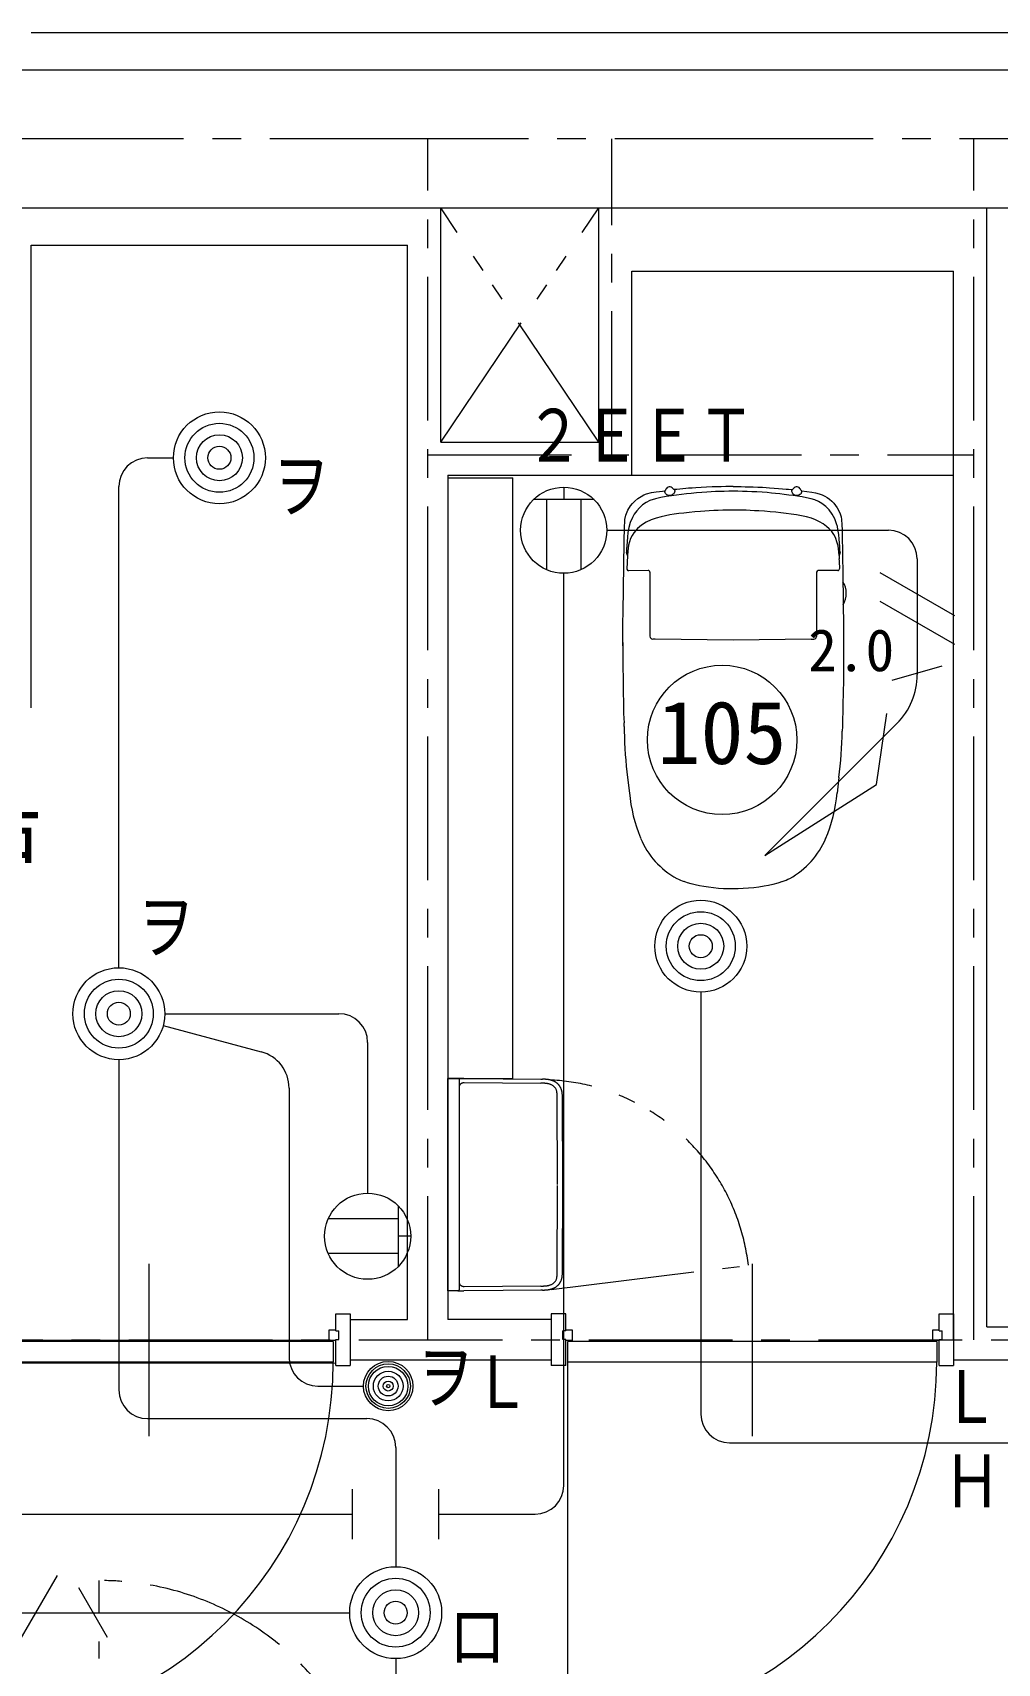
# Model space of a CAD drawing. Units: millimetres at full size, sheet at 1:50. Extents: x -15705 to 14525, y -10775 to 5709.
# Drawn here: x -3831 to -2152, y 2276 to 5114 of the extents above; entities that cross this region are included whole.
import ezdxf
from ezdxf.enums import TextEntityAlignment as Align

# ---------------------------------------------------------------- set-up
doc = ezdxf.new("R2010")
doc.units = ezdxf.units.MM
doc.header["$LTSCALE"] = 50
for name, pattern in [('CHAIN1', [8, 5, -1, 1, -1]), ('CHAIN2', [12, 9, -1, 1, -1]), ('DASHED1', [1.8, 1.2, -0.6]), ('DOUBLE_CHAIN1', [8.8, 5, -1, 0.6, -0.6, 0.6, -1])]:
    doc.linetypes.add(name, pattern=pattern)
for name, color, linetype, lineweight in [('0-3_建築', 1, 'Continuous', 9), ('0-7_部材', 5, 'Continuous', 18), ('7-0_天井割付', 7, 'CHAIN2', 9), ('7-1_壁断面線', 7, 'CHAIN1', 9), ('7-2_張出基準', 7, 'Continuous', 9), ('7-4_ｸﾞA名称', 7, 'Continuous', 9), ('7-5_ｸﾞB名称', 7, 'Continuous', 9), ('7-7_補助線', 7, 'DASHED1', 9), ('7-8_敷地', 7, 'Continuous', 9), ('7-E_文字', 7, 'Continuous', 9)]:
    doc.layers.add(name, color=color, linetype=linetype, lineweight=lineweight)
doc.styles.add('ＭＳ ゴシック', font='')
doc.styles.get('ＭＳ ゴシック').set_extended_font_data('MS Gothic')

msp = doc.modelspace()

# ---------------------------------------------------------------- linework, layer by layer
at = {"layer": '0-3_建築'}
for p, q in [((-3630.65, 4373.9), (-3585.65, 4373.9)), ((-3680.65, 3486.4), (-3680.65, 4323.9)), ((-2831.53, 4247.83), (-2341.61, 4247.83)), ((-2906.53, 2585.31), (-2906.53, 4172.83)), ((-2356.56, 4174.54), (-2226.66, 4099.54)), ((-2291.61, 4197.83), (-2291.61, 3996.61)), ((-2356.56, 4124.54), (-2226.66, 4049.54)), ((-2334.91, 3987.04), (-2248.31, 4012.04)), ((-2668.15, 3443.9), (-2668.15, 2709.7)), ((-3600.65, 3406.4), (-3297.81, 3406.4)), ((-3603.38, 3385.69), (-3432.75, 3339.97)), ((-3247.81, 3356.4), (-3247.81, 3094.12)), ((-3680.65, 3326.4), (-3680.65, 2751.61)), ((-3384.45, 3277.03), (-3384.45, 3058.15)), ((-3384.45, 3058.15), (-3384.45, 2808.27)), ((-3334.45, 2758.27), (-3255.01, 2758.27)), ((-3630.65, 2701.61), (-3248.99, 2701.61)), ((-3198.99, 2651.61), (-3198.99, 2443.9)), ((-2618.15, 2659.7), (-2129.46, 2659.7)), ((-3273.99, 2492.01), (-3273.99, 2578.61)), ((-3123.99, 2492.01), (-3123.99, 2578.61)), ((-3123.99, 2535.31), (-2956.53, 2535.31)), ((-3862.63, 2298.95), (-3787.63, 2428.85)), ((-3700.13, 2320.6), (-3750.13, 2407.2)), ((-4241.59, 2363.9), (-3278.99, 2363.9)), ((-3198.99, 2283.9), (-3198.99, 2145.96))]:
    msp.add_line(p, q, dxfattribs=at)
for points in [[(-2326.96, 3911.25), (-2556.73, 3681.48), (-2362.27, 3805.23), (-2344.59, 3928.97)], [(-5415.65, 2535.31), (-3420.89, 2535.31), (-3273.99, 2535.31)]]:
    msp.add_lwpolyline(points, dxfattribs=at)
at = {"layer": '0-3_建築', "color": 3, "lineweight": 18}
msp.add_circle((-2630.96, 3882.98), 130, dxfattribs=at)
at = {"layer": '0-3_建築'}
for centre, radius, start, end in [((-3630.65, 4323.9), 50, 90, 180), ((-2341.61, 4197.83), 50, 0, 90), ((-2412.32, 3996.61), 120.71, 315, 0), ((-3297.81, 3356.4), 50, 0, 90), ((-3449.61, 3277.03), 65.16, 0, 75), ((-3334.45, 2808.27), 50, 180, 270), ((-3630.65, 2751.61), 50, 180, 270), ((-3248.99, 2651.61), 50, 0, 90), ((-2618.15, 2709.7), 50, 180, 270), ((-2956.53, 2585.31), 50, 270, 0)]:
    msp.add_arc(centre, radius, start, end, dxfattribs=at)
at = {"layer": '0-7_部材'}
for p, q in [((-2906.53, 4322.83), (-2906.53, 4301.23)), ((-2853.88, 4301.23), (-2959.19, 4301.23)), ((-2936.53, 4301.23), (-2936.53, 4179.09)), ((-2876.53, 4301.23), (-2876.53, 4179.09)), ((-3194.4, 3071.77), (-3194.4, 2966.46)), ((-3194.4, 3049.12), (-3316.55, 3049.12)), ((-3172.81, 3019.12), (-3194.4, 3019.12)), ((-3194.4, 2989.12), (-3316.55, 2989.12))]:
    msp.add_line(p, q, dxfattribs=at)
for centre, radius in [((-3505.65, 4373.9), 80), ((-3505.65, 4373.9), 60), ((-3505.65, 4373.9), 40), ((-3505.65, 4373.9), 20), ((-2906.53, 4247.83), 75), ((-2668.15, 3523.9), 80), ((-2668.15, 3523.9), 60), ((-2668.15, 3523.9), 40), ((-2668.15, 3523.9), 20), ((-3680.65, 3406.4), 80), ((-3680.65, 3406.4), 60), ((-3680.65, 3406.4), 40), ((-3680.65, 3406.4), 20), ((-3247.81, 3019.12), 75), ((-3212.01, 2758.27), 43), ((-3212.01, 2758.27), 38.7), ((-3212.01, 2758.27), 34.4), ((-3212.01, 2758.27), 25.8), ((-3212.01, 2758.27), 17.2), ((-3212.01, 2758.27), 8.6), ((-3212.01, 2758.27), 2.87), ((-3198.99, 2363.9), 80), ((-3198.99, 2363.9), 60), ((-3198.99, 2363.9), 40), ((-3198.99, 2363.9), 20)]:
    msp.add_circle(centre, radius, dxfattribs=at)
at = {"layer": '7-0_天井割付'}
msp.add_line((9632.07, 4928.9), (-8167.18, 4928.9), dxfattribs=at)
at = {"layer": '7-1_壁断面線'}
for p, q in [((-3143.15, 2838.9), (-3143.15, 4928.9)), ((-2823.15, 4378.9), (-2823.15, 4928.9)), ((-2193.15, 2838.9), (-2193.15, 4928.9)), ((-3143.15, 4378.9), (-2193.15, 4378.9)), ((-4863.15, 2838.9), (4306.85, 2838.9))]:
    msp.add_line(p, q, dxfattribs=at)
at = {"layer": '7-2_張出基準'}
for p, q in [((-3943.15, 5048.9), (6956.85, 5048.9)), ((-3943.15, 4808.9), (6956.85, 4808.9))]:
    msp.add_line(p, q, dxfattribs=at)
at = {"layer": '7-4_ｸﾞA名称'}
for p, q in [((-3833.15, 5113.9), (-1218.15, 5113.9)), ((-3120.65, 4401.4), (-3120.65, 4808.9)), ((-2845.65, 4401.4), (-2845.65, 4808.9)), ((-2170.65, 2861.4), (-2170.65, 4808.9)), ((-3178.15, 2873.9), (-3178.15, 4743.9)), ((-2788.15, 4698.9), (-2228.15, 4698.9)), ((-2788.15, 4343.9), (-2788.15, 4698.9)), ((-2228.15, 2838.9), (-2228.15, 4698.9)), ((-3120.65, 4401.4), (-2845.65, 4401.4)), ((-3108.15, 4343.9), (-3108.15, 2873.9)), ((-3108.15, 4343.9), (-2788.15, 4343.9)), ((-2788.15, 4343.9), (-2228.15, 4343.9)), ((-3278.15, 2873.9), (-3178.15, 2873.9)), ((-2928.15, 2873.9), (-3108.15, 2873.9)), ((-2170.65, 2861.4), (-625.65, 2861.4)), ((-3278.15, 2803.9), (-2928.15, 2803.9)), ((-2228.15, 2803.9), (-563.15, 2803.9))]:
    msp.add_line(p, q, dxfattribs=at)
at = {"layer": '7-4_ｸﾞA名称', "linetype": 'DOUBLE_CHAIN1'}
for p, q in [((-3120.65, 4401.4), (-2845.65, 4808.9)), ((-2845.65, 4401.4), (-3120.65, 4808.9))]:
    msp.add_line(p, q, dxfattribs=at)
at = {"layer": '7-4_ｸﾞA名称'}
msp.add_lwpolyline([(-3833.15, 3938.9), (-3833.15, 4743.9), (-3178.15, 4743.9)], dxfattribs=at)
at = {"layer": '7-5_ｸﾞB名称'}
for p, q in [((-3628.15, 2670.89), (-3628.15, 2970.89)), ((-2578.15, 2670.9), (-2578.15, 2970.9)), ((-3303.15, 2854.39), (-3303.15, 2883.9)), ((-3303.15, 2883.9), (-3278.15, 2883.9)), ((-3278.15, 2883.9), (-3278.15, 2793.9)), ((-2928.15, 2883.9), (-2928.15, 2793.9)), ((-2903.15, 2883.9), (-2928.15, 2883.9)), ((-2903.15, 2854.39), (-2903.15, 2883.9)), ((-2253.15, 2883.9), (-2228.15, 2883.9)), ((-2253.15, 2854.39), (-2253.15, 2883.9)), ((-2228.15, 2883.9), (-2228.15, 2793.9)), ((-3315.15, 2855.9), (-3315.15, 2837.9)), ((-3303.15, 2855.9), (-3315.15, 2855.9)), ((-3303.15, 2854.39), (-3298.14, 2854.39)), ((-3303.15, 2793.9), (-3303.15, 2839.37)), ((-3303.15, 2839.37), (-3298.14, 2839.37)), ((-3298.14, 2839.37), (-3298.14, 2854.39)), ((-2903.15, 2854.39), (-2908.17, 2854.39)), ((-2908.17, 2839.37), (-2908.17, 2854.39)), ((-2903.15, 2839.37), (-2908.17, 2839.37)), ((-2891.16, 2855.9), (-2903.15, 2855.9)), ((-2903.15, 2793.9), (-2903.15, 2839.37)), ((-2891.16, 2837.9), (-2891.16, 2855.9)), ((-2253.15, 2854.39), (-2248.14, 2854.39)), ((-2253.15, 2839.37), (-2248.14, 2839.37)), ((-2253.15, 2793.9), (-2253.15, 2839.37)), ((-2248.14, 2839.37), (-2248.14, 2854.39)), ((-3303.15, 2837.9), (-3953.15, 2837.89)), ((-3307.65, 2835.9), (-3949.65, 2835.89)), ((-3303.15, 2837.9), (-3315.15, 2837.9)), ((-3307.65, 2835.9), (-3307.65, 2799.9)), ((-2891.16, 2837.9), (-2903.15, 2837.9)), ((-2257.65, 2835.9), (-2899.65, 2835.9)), ((-2899.65, 2157.9), (-2899.65, 2835.9)), ((-2253.15, 2837.9), (-2265.15, 2837.9)), ((-2257.65, 2835.9), (-2257.65, 2799.9)), ((-3303.15, 2797.9), (-3953.15, 2797.89)), ((-3307.65, 2799.9), (-3949.65, 2799.89)), ((-3303.15, 2793.9), (-3278.15, 2793.9)), ((-2903.15, 2793.9), (-2928.15, 2793.9)), ((-2257.65, 2799.9), (-2899.65, 2799.9)), ((-2253.15, 2793.9), (-2228.15, 2793.9))]:
    msp.add_line(p, q, dxfattribs=at)
msp.add_lwpolyline([(-2253.15, 2855.9), (-2265.15, 2855.9), (-2265.15, 2837.9)], dxfattribs=at)
for centre, start, end in [((-3949.65, 2799.89), 270.00053, 0.00041), ((-2899.65, 2799.9), 270, 0)]:
    msp.add_arc(centre, 642, start, end, dxfattribs=at)
at = {"layer": '7-8_敷地'}
for p, q in [((-3108.14, 4338.9), (-2995.14, 4338.9)), ((-2995.14, 3293.9), (-2995.14, 4338.9)), ((-2728.67, 4319.07), (-2729.26, 4317.68)), ((-2716.49, 4320.57), (-2715.51, 4319.27)), ((-2506.81, 4320.57), (-2507.78, 4319.27)), ((-2494.04, 4317.68), (-2494.63, 4319.07)), ((-2803.22, 4105.9), (-2801.41, 4227.23)), ((-2797.47, 4210.03), (-2797.52, 4208.86)), ((-2795.69, 4203.68), (-2796.74, 4180.08)), ((-2425.78, 4208.86), (-2427.46, 4203.78)), ((-2427.46, 4203.78), (-2427.12, 4197.92)), ((-2759.52, 4177.7), (-2793.78, 4177.34)), ((-2756.52, 4174.7), (-2756.54, 4063.2)), ((-2466.78, 4174.7), (-2466.76, 4063.11)), ((-2429.54, 4177.68), (-2463.78, 4177.7)), ((-2426.24, 4182.55), (-2426.54, 4192.44)), ((-2420.24, 4118.23), (-2419.64, 4084.84)), ((-2803.63, 4085.83), (-2803.22, 4105.9)), ((-2803.63, 4046.57), (-2803.63, 4085.83)), ((-2419.64, 4084.84), (-2419.65, 4052.39)), ((-2803.65, 4052.39), (-2803.65, 4041.42)), ((-2803.65, 4041.42), (-2803.54, 4008.6)), ((-2747.68, 4058.18), (-2751.71, 4058.28)), ((-2611.65, 4056.72), (-2747.68, 4058.18)), ((-2475.9, 4058.17), (-2611.65, 4056.72)), ((-2475.9, 4058.17), (-2471.44, 4058.29)), ((-2419.65, 4041.42), (-2419.75, 4008.6)), ((-2419.65, 4052.39), (-2419.65, 4041.42)), ((-2803.54, 4008.6), (-2803.39, 3990.81)), ((-2419.75, 4008.6), (-2419.95, 3986.48)), ((-2419.95, 3986.48), (-2420.86, 3944.47)), ((-2802.98, 3962.8), (-2802.97, 3962.09)), ((-2802.93, 3962.09), (-2802.75, 3951.42)), ((-2420.86, 3944.47), (-2421.78, 3906.31)), ((-2801.51, 3906.31), (-2801.71, 3912.77)), ((-2801.51, 3906.31), (-2801.29, 3898.25)), ((-2421.78, 3906.31), (-2422.01, 3898.25)), ((-2795.58, 3817.23), (-2792.18, 3790.26)), ((-2427.71, 3817.23), (-2431.11, 3790.26)), ((-3090.63, 3293.75), (-3108.15, 3293.9)), ((-3108.15, 2923.9), (-3108.15, 3293.9)), ((-3108.14, 3293.9), (-2995.14, 3293.9)), ((-3080.13, 3293.66), (-3090.59, 3293.75)), ((-3080.13, 3293.66), (-2943.3, 3292.47)), ((-2946.7, 3292.5), (-2945.53, 3292.49)), ((-2945.53, 3292.49), (-2943.4, 3292.46)), ((-2943.4, 3292.42), (-2943.4, 3292.46)), ((-3088.12, 3291.25), (-3088.15, 3291.25)), ((-3088.15, 2926.56), (-3088.15, 3291.25)), ((-3088.12, 3277.69), (-3088.12, 3277.74)), ((-3080.08, 3286.58), (-2946.59, 3285.41)), ((-2917.35, 3108.9), (-2918.06, 3262.96)), ((-2908.14, 3107.41), (-2908.83, 3261.31)), ((-2918.06, 2954.85), (-2917.35, 3107.41)), ((-2908.83, 2956.51), (-2908.14, 3108.9)), ((-3090.63, 2924.06), (-3108.15, 2923.9)), ((-3090.59, 2924.06), (-3080.13, 2924.15)), ((-3088.15, 2926.56), (-3088.12, 2926.56)), ((-3088.11, 2939.99), (-3088.12, 2940.07)), ((-2943.4, 2925.34), (-3080.13, 2924.15)), ((-2946.59, 2932.4), (-3080.08, 2931.23)), ((-2945.31, 2925.33), (-2946.7, 2925.31)), ((-2943.4, 2925.35), (-2945.31, 2925.33)), ((-2943.4, 2925.35), (-2943.4, 2925.39))]:
    msp.add_line(p, q, dxfattribs=at)
at = {"layer": '7-8_敷地', "linetype": 'CHAIN1'}
for p, q in [((-3088.15, 3277.04), (-3088.15, 3277.13)), ((-2918.06, 3263.01), (-2918.06, 3262.96)), ((-2918.06, 2954.8), (-2918.06, 2954.85)), ((-3088.15, 2940.68), (-3088.15, 2940.77))]:
    msp.add_line(p, q, dxfattribs=at)
at = {"layer": '7-8_敷地', "linetype": 'DOUBLE_CHAIN1'}
msp.add_line((-2928.18, 2926.4), (-2585.38, 2968.49), dxfattribs=at)
at = {"layer": '7-8_敷地'}
for points in [[(-2801.41, 4227.23), (-2801.24, 4237.49), (-2801.13, 4243.73), (-2800.95, 4251.32), (-2800.81, 4255.78), (-2800.54, 4261.57), (-2800.08, 4266.44), (-2798.49, 4274.22), (-2794.95, 4282.88), (-2790.21, 4290.35), (-2786.66, 4294.64), (-2782.75, 4298.6), (-2777.49, 4303.02), (-2771.77, 4306.81), (-2767.2, 4309.17), (-2762.43, 4311.07), (-2753.84, 4313.32), (-2745.49, 4314.69), (-2740.17, 4315.36), (-2734.85, 4316), (-2731.31, 4316.42), (-2730.86, 4316.48)], [(-2657.32, 4314.21), (-2666.43, 4313.58), (-2675.54, 4312.84), (-2684.64, 4311.96), (-2693.18, 4311.02), (-2701.7, 4310), (-2710.22, 4308.92), (-2719.28, 4307.74), (-2728.32, 4306.42), (-2737.34, 4304.84), (-2747.07, 4302.62), (-2756.5, 4299.39), (-2763.14, 4296.05), (-2769.33, 4291.92), (-2774.96, 4287.05), (-2779.67, 4281.82), (-2783.75, 4276.08), (-2787.17, 4269.94), (-2790.7, 4261.38), (-2793.21, 4252.46), (-2794.8, 4244.06), (-2795.85, 4235.58), (-2796.49, 4228.04), (-2796.96, 4220.49), (-2797.24, 4215.26), (-2797.47, 4210.03)], [(-2730.86, 4316.48), (-2730.61, 4316.52), (-2730.14, 4316.71), (-2729.74, 4317), (-2729.5, 4317.27), (-2729.33, 4317.53), (-2729.26, 4317.68)], [(-2730.86, 4316.48), (-2730.76, 4316.22), (-2730.67, 4315.85), (-2730.64, 4315.49)], [(-2713.76, 4317.71), (-2713.67, 4317.47), (-2713.58, 4317.15), (-2713.53, 4316.82), (-2713.49, 4316.3), (-2713.49, 4316.01), (-2713.53, 4315.53), (-2713.58, 4315.21), (-2713.67, 4314.76), (-2713.8, 4314.32), (-2713.95, 4313.88), (-2714.11, 4313.49), (-2714.3, 4313.1), (-2714.51, 4312.71), (-2714.7, 4312.4), (-2714.98, 4311.99), (-2715.26, 4311.62), (-2716.38, 4310.46), (-2717.81, 4309.46), (-2718.69, 4309.02), (-2720.36, 4308.49), (-2721.97, 4308.28), (-2722.81, 4308.29), (-2724.1, 4308.45), (-2725.59, 4308.88), (-2727.18, 4309.69), (-2728.28, 4310.53), (-2729.46, 4311.84), (-2730.2, 4313.14), (-2730.6, 4314.54), (-2730.65, 4315.2), (-2730.64, 4315.47), (-2730.63, 4315.49)], [(-2713.7, 4318.49), (-2714.09, 4318.49), (-2714.55, 4318.58), (-2714.94, 4318.76), (-2715.3, 4319.04), (-2715.51, 4319.27)], [(-2611.65, 4323.8), (-2618.13, 4323.79), (-2624.62, 4323.73), (-2632.56, 4323.61), (-2640.51, 4323.43), (-2648.45, 4323.17), (-2657.98, 4322.78), (-2667.5, 4322.29), (-2677.02, 4321.7), (-2683.14, 4321.27), (-2689.25, 4320.8), (-2694.35, 4320.38), (-2699.45, 4319.93), (-2704.54, 4319.45), (-2709.63, 4318.93), (-2713.7, 4318.49), (-2713.72, 4318.42), (-2713.76, 4318.26), (-2713.78, 4318.08), (-2713.78, 4317.91), (-2713.77, 4317.77), (-2713.76, 4317.73)], [(-2425.78, 4208.86), (-2426, 4214.1), (-2426.27, 4219.32), (-2426.64, 4225.72), (-2427.12, 4232.12), (-2427.97, 4240.16), (-2429.4, 4249.15), (-2430.46, 4254.13), (-2431.78, 4259.04), (-2435.1, 4267.79), (-2439.38, 4275.9), (-2444.56, 4283.14), (-2450.53, 4289.22), (-2457.36, 4294.33), (-2463.36, 4297.72), (-2469.67, 4300.47), (-2476.21, 4302.63), (-2484.03, 4304.51), (-2491.95, 4305.9), (-2499.91, 4307.05), (-2507.53, 4308.11), (-2515.15, 4309.15), (-2522.77, 4310.15), (-2530.4, 4311.07), (-2537.83, 4311.88), (-2545.27, 4312.61), (-2552.72, 4313.25), (-2561.56, 4313.91), (-2570.4, 4314.47), (-2579.26, 4314.94), (-2587.35, 4315.28), (-2595.45, 4315.53), (-2603.55, 4315.69), (-2611.65, 4315.74), (-2619.4, 4315.69), (-2627.16, 4315.54), (-2634.91, 4315.3), (-2642.38, 4315.01), (-2649.85, 4314.65), (-2657.32, 4314.21)], [(-2611.65, 4323.8), (-2604.73, 4323.79), (-2597.82, 4323.73), (-2590.91, 4323.62), (-2583.88, 4323.46), (-2576.86, 4323.25), (-2568.71, 4322.93), (-2560.56, 4322.55), (-2554.44, 4322.21), (-2548.32, 4321.83), (-2540.16, 4321.27), (-2533, 4320.72), (-2525.89, 4320.12), (-2519.77, 4319.55), (-2517.74, 4319.35), (-2515.7, 4319.14), (-2509.62, 4318.49)], [(-2492.43, 4316.48), (-2492.57, 4316.12), (-2492.65, 4315.69), (-2492.66, 4315.49), (-2492.65, 4315.15), (-2492.67, 4314.8), (-2492.71, 4314.45), (-2492.83, 4313.92), (-2493.05, 4313.26), (-2493.34, 4312.64), (-2493.73, 4311.99), (-2494.2, 4311.37), (-2494.75, 4310.78), (-2495.95, 4309.8), (-2497.61, 4308.92), (-2499.2, 4308.45), (-2501.17, 4308.28), (-2503.1, 4308.53), (-2504.87, 4309.14), (-2506.54, 4310.15), (-2507.86, 4311.41), (-2508.74, 4312.64), (-2509.39, 4313.99), (-2509.76, 4315.44), (-2509.79, 4316.65), (-2509.63, 4317.48), (-2509.54, 4317.72)], [(-2509.6, 4318.49), (-2509.28, 4318.48), (-2508.89, 4318.54), (-2508.5, 4318.68), (-2508.21, 4318.85), (-2507.93, 4319.1), (-2507.79, 4319.26)], [(-2509.6, 4318.49), (-2509.57, 4318.38), (-2509.54, 4318.25), (-2509.52, 4318.08), (-2509.52, 4317.91), (-2509.53, 4317.79), (-2509.53, 4317.73), (-2509.56, 4317.63)], [(-2492.43, 4316.48), (-2492.77, 4316.55), (-2493.13, 4316.69), (-2493.46, 4316.92), (-2493.71, 4317.16), (-2493.89, 4317.41), (-2494.03, 4317.66)], [(-2492.49, 4316.36), (-2483.72, 4315.43), (-2475.02, 4314.3), (-2468.42, 4313.12), (-2461.94, 4311.42), (-2457.1, 4309.61), (-2452.45, 4307.34), (-2448.18, 4304.7), (-2444.15, 4301.71), (-2440.36, 4298.43), (-2436.83, 4294.87), (-2433.6, 4291.02), (-2430.69, 4286.9), (-2427.8, 4281.83), (-2425.54, 4276.46), (-2424.12, 4271.44), (-2423.2, 4266.29), (-2422.47, 4257.39), (-2422.27, 4248.47), (-2422.16, 4241.67), (-2422.03, 4234.89), (-2421.9, 4228.1), (-2421.74, 4218.96), (-2421.6, 4209.81), (-2421.33, 4192.35), (-2421.2, 4184.04), (-2421.07, 4175.73), (-2420.94, 4167.42), (-2420.83, 4159.52), (-2420.71, 4151.62), (-2420.6, 4143.93), (-2420.49, 4136.24), (-2420.41, 4130.01), (-2420.32, 4123.77), (-2420.21, 4115.87)], [(-2688.13, 4278.86), (-2697.77, 4277.8), (-2706.07, 4276.76), (-2714.37, 4275.61), (-2722.03, 4274.42), (-2729.66, 4273.05), (-2737.24, 4271.42), (-2745.9, 4269.09), (-2754.35, 4266.11), (-2763.03, 4262.02), (-2771.15, 4256.87), (-2778.38, 4250.7), (-2784.54, 4243.47), (-2787.68, 4238.5), (-2790.25, 4233.21), (-2792.27, 4227.52), (-2793.76, 4221.65), (-2794.66, 4216.68), (-2795.23, 4211.67)], [(-2427.46, 4203.78), (-2427.83, 4209.6), (-2428.5, 4215.41), (-2429.35, 4220.69), (-2430.54, 4225.91), (-2433.82, 4234.96), (-2436.73, 4240.36), (-2440.23, 4245.4), (-2444.47, 4250.25), (-2449.21, 4254.6), (-2455.17, 4258.95), (-2461.55, 4262.67), (-2468.53, 4265.92), (-2475.76, 4268.59), (-2484.26, 4271.01), (-2492.9, 4272.91), (-2501.62, 4274.46), (-2510.61, 4275.85), (-2519.61, 4277.08), (-2528.62, 4278.16), (-2537.65, 4279.11), (-2547.4, 4280.01), (-2557.17, 4280.77), (-2566.94, 4281.42), (-2574.44, 4281.84), (-2581.94, 4282.19), (-2589.44, 4282.48), (-2596.95, 4282.72), (-2604.3, 4282.9), (-2611.65, 4282.96), (-2616.79, 4282.92), (-2621.93, 4282.83), (-2629.81, 4282.62), (-2637.69, 4282.35), (-2645.56, 4282.01), (-2653.32, 4281.6), (-2661.07, 4281.12), (-2668.82, 4280.57), (-2678.48, 4279.78), (-2688.13, 4278.86)], [(-2795.23, 4211.67), (-2795.69, 4203.68), (-2797.52, 4208.86)], [(-2803.4, 3990.81), (-2803.4, 3990.08), (-2803.39, 3989.36), (-2803.38, 3988.64), (-2803.37, 3987.92), (-2803.36, 3987.2), (-2803.35, 3986.48), (-2803.34, 3985.76), (-2803.33, 3985.04), (-2803.32, 3984.32), (-2803.32, 3983.6), (-2803.31, 3982.88), (-2803.3, 3982.16), (-2803.29, 3981.44), (-2803.28, 3980.72), (-2803.27, 3980), (-2803.26, 3979.28), (-2803.25, 3978.56), (-2803.23, 3977.84), (-2803.22, 3977.12), (-2803.21, 3976.4), (-2803.2, 3975.68), (-2803.19, 3974.96), (-2803.18, 3974.25), (-2803.17, 3973.53), (-2803.16, 3972.81), (-2803.14, 3972.09), (-2803.13, 3971.38), (-2803.12, 3970.66), (-2803.11, 3969.94), (-2803.1, 3969.23), (-2803.08, 3968.51), (-2803.07, 3967.8), (-2803.06, 3967.08), (-2803.05, 3966.37), (-2803.03, 3965.65), (-2803.02, 3964.94), (-2803.01, 3964.23), (-2802.99, 3963.51), (-2802.98, 3962.8)], [(-2802.75, 3951.42), (-2802.32, 3928.81), (-2801.71, 3912.77)], [(-2526.12, 3636.28), (-2534.33, 3633.48), (-2542.68, 3631.15), (-2550.31, 3629.48), (-2558, 3628.13), (-2567.03, 3626.82), (-2576.08, 3625.75), (-2585.16, 3624.91), (-2594.25, 3624.27), (-2603.36, 3623.8), (-2611.65, 3623.55), (-2620.23, 3623.6), (-2628.8, 3623.95), (-2637.37, 3624.58), (-2645.93, 3625.46), (-2654.46, 3626.53), (-2662.98, 3627.78), (-2670.35, 3629), (-2677.68, 3630.45), (-2684.92, 3632.23), (-2691.09, 3634.12), (-2697.18, 3636.28)], [(-3090.63, 3293.75), (-3090.32, 3293.73), (-3090.09, 3293.69)], [(-2936.21, 3292.03), (-2936.95, 3292.1), (-2937.72, 3292.16), (-2938.49, 3292.22), (-2939.29, 3292.26), (-2940.08, 3292.3), (-2940.9, 3292.34), (-2941.72, 3292.37), (-2943.4, 3292.41)], [(-3088.15, 3278.58), (-3088.13, 3279.2), (-3088.06, 3279.8), (-3087.95, 3280.39), (-3087.79, 3280.96), (-3087.6, 3281.51), (-3087.36, 3282.04), (-3087.1, 3282.55), (-3086.8, 3283.02), (-3086.48, 3283.47), (-3086.13, 3283.89), (-3085.76, 3284.28), (-3085.37, 3284.64), (-3084.88, 3285.03), (-3084.37, 3285.37), (-3083.85, 3285.67), (-3083.31, 3285.93), (-3082.77, 3286.14), (-3082.09, 3286.34), (-3081.41, 3286.48), (-3080.74, 3286.56), (-3080.08, 3286.58)], [(-2942.71, 3285.36), (-2943.67, 3285.38), (-2944.64, 3285.39), (-2945.61, 3285.4), (-2946.59, 3285.41)], [(-2933.89, 3284.51), (-2934.46, 3284.62), (-2935.03, 3284.72), (-2935.61, 3284.81), (-2936.19, 3284.9), (-2936.77, 3284.97), (-2937.51, 3285.05), (-2938.25, 3285.12), (-2938.99, 3285.18), (-2939.73, 3285.23), (-2940.48, 3285.28), (-2941.22, 3285.31), (-2941.96, 3285.34), (-2942.71, 3285.36)], [(-2914.65, 3281.97), (-2914.89, 3282.26), (-2915.13, 3282.54), (-2915.4, 3282.85), (-2915.69, 3283.17), (-2916.03, 3283.53), (-2916.41, 3283.91), (-2916.84, 3284.33), (-2917.34, 3284.78), (-2917.89, 3285.25), (-2918.5, 3285.74), (-2919.17, 3286.25), (-2919.91, 3286.77), (-2920.72, 3287.29), (-2921.16, 3287.55), (-2921.61, 3287.81), (-2922.08, 3288.07), (-2922.56, 3288.33), (-2923.45, 3288.77), (-2923.93, 3288.99), (-2924.41, 3289.2), (-2924.91, 3289.4), (-2925.41, 3289.61), (-2925.94, 3289.8), (-2926.48, 3289.99), (-2927.04, 3290.18), (-2927.6, 3290.36), (-2928.19, 3290.54), (-2928.77, 3290.7), (-2929.39, 3290.86), (-2930.01, 3291.02), (-2930.65, 3291.16), (-2931.29, 3291.3), (-2931.96, 3291.43), (-2932.63, 3291.55), (-2933.32, 3291.66), (-2934.02, 3291.77), (-2934.74, 3291.86), (-2935.46, 3291.95), (-2936.21, 3292.03)], [(-2918.06, 3263.01), (-2918.06, 3263.7), (-2918.07, 3264.39), (-2918.08, 3265.05), (-2918.1, 3265.66), (-2918.12, 3266.27), (-2918.16, 3266.88), (-2918.2, 3267.49), (-2918.24, 3268.03), (-2918.3, 3268.57), (-2918.36, 3269.12), (-2918.43, 3269.66), (-2918.51, 3270.19), (-2918.6, 3270.72), (-2918.69, 3271.23), (-2918.8, 3271.74), (-2919.05, 3272.69), (-2919.31, 3273.53), (-2919.63, 3274.35), (-2919.99, 3275.15), (-2920.39, 3275.91), (-2920.83, 3276.65), (-2921.33, 3277.37), (-2921.87, 3278.06), (-2922.45, 3278.72), (-2923.07, 3279.35), (-2923.73, 3279.94), (-2924.44, 3280.51), (-2925.19, 3281.05), (-2925.97, 3281.55), (-2926.77, 3282.01), (-2927.61, 3282.44), (-2928.48, 3282.85), (-2929.4, 3283.22), (-2930.33, 3283.55), (-2931.27, 3283.85), (-2932.23, 3284.12), (-2932.77, 3284.26), (-2933.32, 3284.39), (-2933.89, 3284.51)], [(-2908.81, 3259.55), (-2908.82, 3260.33), (-2908.83, 3261.1), (-2908.84, 3261.85), (-2908.85, 3262.6), (-2908.87, 3263.31), (-2908.89, 3264.03), (-2908.92, 3264.72), (-2908.96, 3265.42), (-2909.01, 3266.08), (-2909.07, 3266.74), (-2909.13, 3267.37), (-2909.19, 3268.01), (-2909.27, 3268.61), (-2909.35, 3269.21), (-2909.44, 3269.78), (-2909.53, 3270.35), (-2909.64, 3270.9), (-2909.75, 3271.44), (-2909.86, 3271.95), (-2909.99, 3272.46), (-2910.25, 3273.41), (-2910.52, 3274.3), (-2910.81, 3275.13), (-2911.1, 3275.89), (-2911.39, 3276.59), (-2911.68, 3277.23), (-2911.97, 3277.82), (-2912.24, 3278.34), (-2912.5, 3278.81), (-2912.74, 3279.22), (-2912.97, 3279.6), (-2913.19, 3279.95), (-2913.4, 3280.27), (-2913.65, 3280.64), (-2913.89, 3280.97), (-2914.09, 3281.25), (-2914.27, 3281.49), (-2914.45, 3281.71), (-2914.65, 3281.97)], [(-2918.41, 2948.31), (-2918.3, 2949.16), (-2918.25, 2949.7), (-2918.2, 2950.24), (-2918.16, 2950.79), (-2918.13, 2951.33), (-2918.11, 2951.87), (-2918.09, 2952.41), (-2918.08, 2952.99), (-2918.07, 2953.57), (-2918.06, 2954.19), (-2918.06, 2954.8)], [(-2909.03, 2951.55), (-2908.98, 2952.23), (-2908.93, 2952.94), (-2908.9, 2953.65), (-2908.87, 2954.39), (-2908.85, 2955.13), (-2908.84, 2955.9), (-2908.83, 2956.67), (-2908.82, 2957.46), (-2908.81, 2958.26)], [(-3090.08, 2924.12), (-3090.32, 2924.08), (-3090.63, 2924.06)], [(-3080.08, 2931.23), (-3080.87, 2931.27), (-3081.66, 2931.38), (-3082.42, 2931.56), (-3083.17, 2931.82), (-3083.88, 2932.16), (-3084.56, 2932.56), (-3085.2, 2933.03), (-3085.79, 2933.55), (-3086.32, 2934.14), (-3086.79, 2934.77), (-3087.2, 2935.44), (-3087.54, 2936.15), (-3087.81, 2936.9), (-3088, 2937.66), (-3088.11, 2938.44), (-3088.15, 2939.23)], [(-2943.4, 2925.4), (-2942.59, 2925.42), (-2941.78, 2925.44), (-2940.99, 2925.47), (-2940.21, 2925.5), (-2939.44, 2925.54), (-2938.68, 2925.58), (-2937.93, 2925.63), (-2937.19, 2925.69), (-2936.46, 2925.75), (-2935.74, 2925.83), (-2935.04, 2925.91), (-2934.34, 2925.99), (-2933.61, 2926.1), (-2932.87, 2926.21), (-2932.16, 2926.34), (-2931.46, 2926.47), (-2930.78, 2926.61), (-2930.1, 2926.77), (-2929.45, 2926.93), (-2928.8, 2927.1), (-2928.18, 2927.27), (-2927.56, 2927.46), (-2926.97, 2927.65), (-2926.38, 2927.85), (-2925.82, 2928.05), (-2925.26, 2928.26), (-2924.71, 2928.48), (-2924.16, 2928.72), (-2923.64, 2928.95), (-2923.13, 2929.19), (-2922.65, 2929.44), (-2922.17, 2929.69), (-2921.72, 2929.94), (-2921.27, 2930.19), (-2920.44, 2930.7), (-2919.67, 2931.21), (-2918.96, 2931.71), (-2918.3, 2932.22), (-2917.7, 2932.72)], [(-2942.71, 2932.45), (-2941.93, 2932.48), (-2941.15, 2932.5), (-2940.37, 2932.54), (-2939.59, 2932.58), (-2938.81, 2932.64), (-2938.04, 2932.71), (-2937.44, 2932.76), (-2936.85, 2932.83), (-2936.26, 2932.9), (-2935.67, 2932.99), (-2935.08, 2933.08), (-2934.5, 2933.18), (-2933.34, 2933.42), (-2932.78, 2933.55), (-2932.23, 2933.69), (-2931.27, 2933.96), (-2930.33, 2934.26), (-2929.4, 2934.59), (-2928.48, 2934.96), (-2927.61, 2935.37), (-2926.77, 2935.8), (-2925.97, 2936.26), (-2925.19, 2936.76), (-2924.44, 2937.3), (-2923.73, 2937.87), (-2923.07, 2938.46), (-2922.45, 2939.09), (-2921.87, 2939.75), (-2921.33, 2940.44), (-2920.83, 2941.16), (-2920.39, 2941.9), (-2919.99, 2942.66), (-2919.63, 2943.46), (-2919.31, 2944.28), (-2919.05, 2945.12), (-2918.85, 2945.87), (-2918.68, 2946.64), (-2918.53, 2947.47), (-2918.41, 2948.31)], [(-2917.7, 2932.72), (-2917.13, 2933.21), (-2916.62, 2933.69), (-2916.14, 2934.16), (-2915.71, 2934.61), (-2915.32, 2935.04), (-2914.97, 2935.45), (-2914.65, 2935.84), (-2914.5, 2936.03), (-2914.38, 2936.18), (-2914.29, 2936.31), (-2914.22, 2936.4), (-2914.11, 2936.53), (-2913.98, 2936.72), (-2913.81, 2936.94), (-2913.62, 2937.22), (-2913.39, 2937.56), (-2913.12, 2937.97), (-2912.83, 2938.44), (-2912.51, 2938.98), (-2912.21, 2939.52), (-2911.91, 2940.12), (-2911.59, 2940.77), (-2911.28, 2941.49), (-2910.96, 2942.28), (-2910.65, 2943.14), (-2910.35, 2944.06), (-2910.2, 2944.55), (-2910.07, 2945.05), (-2909.93, 2945.57), (-2909.81, 2946.1), (-2909.69, 2946.65), (-2909.58, 2947.21), (-2909.48, 2947.78), (-2909.38, 2948.37), (-2909.3, 2948.98), (-2909.22, 2949.59), (-2909.15, 2950.23), (-2909.09, 2950.87), (-2909.03, 2951.55)]]:
    msp.add_lwpolyline(points, dxfattribs=at)
at = {"layer": '7-8_敷地', "linetype": 'CHAIN1'}
msp.add_lwpolyline([(-2946.59, 2932.4), (-2945.94, 2932.4), (-2945.29, 2932.41), (-2944.65, 2932.42), (-2944, 2932.43), (-2943.35, 2932.44), (-2942.71, 2932.45)], dxfattribs=at)
at = {"layer": '7-8_敷地'}
for centre, radius, start, end in [((-2722.15, 4316.31), 7.08, 37, 157), ((-2501.15, 4316.31), 7.08, 23, 143), ((-2793.76, 4180.33), 2.99, 182.00221, 270.04763), ((-2759.49, 4174.72), 2.97, 359.50309, 90.50432), ((-2463.75, 4174.67), 3.02, 90.48492, 179.50767), ((-2429.85, 4180.61), 2.93, 269.96788, 2.81601), ((-2465.2, 4191.1), 38.69, 1.46852, 10.15432), ((-2430.67, 4183.19), 4.48, 327.05097, 352.00284), ((-2453.81, 4137.81), 38.87, 329.74309, 31.83082), ((-2751.61, 4063.21), 4.93, 180.08527, 268.77285), ((-2471.77, 4063.29), 5.02, 272.56362, 357.94806), ((-1937.91, 3918.31), 863.62, 181.33143, 186.72176), ((-3285.39, 3918.31), 863.62, 353.27824, 358.66857), ((-2521.37, 3816.01), 272.06, 185.331, 202.39169), ((-2701.93, 3816.01), 272.06, 337.20291, 354.669), ((-2643.22, 3765.01), 140, 202.27589, 241.5818), ((-2580.08, 3765.01), 140, 298.4182, 337.72411), ((-2657.37, 3743.52), 114.38, 242.69052, 249.6332), ((-2565.93, 3743.52), 114.38, 290.3668, 297.30948), ((-3090.65, 3291.25), 2.5, 43.90671, 76.93607), ((-3090.65, 3291.25), 2.5, 0, 43.90671), ((-3090.65, 2926.56), 2.5, 283.16733, 293.33807), ((-3090.65, 2926.56), 2.5, 293.33807, 307.90839), ((-3090.65, 2926.56), 2.5, 307.90839, 338.09525), ((-3090.65, 2926.56), 2.5, 338.09525, 0)]:
    msp.add_arc(centre, radius, start, end, dxfattribs=at)
at = {"layer": '7-8_敷地', "linetype": 'DOUBLE_CHAIN1'}
msp.add_arc((-2948.14, 2926.4), 365.2, 6.61836, 87.27152, dxfattribs=at)
at = {"layer": '7-E_文字', "linetype": 'DOUBLE_CHAIN1'}
msp.add_line((-3714.65, 1923.9), (-3714.65, 2419.9), dxfattribs=at)
msp.add_arc((-3714.65, 1923.9), 496, 0, 90, dxfattribs=at)

# ---------------------------------------------------------------- texts
at = {"layer": '0-3_建築', "color": 3, "style": 'ＭＳ ゴシック'}
for s, height, p in [('2.0', 73.31, (-2481.14, 3980.54)), ('105', 110, (-2743.46, 3807.98))]:
    msp.add_text(s, height=height, dxfattribs=at).set_placement(p, align=Align.BOTTOM_LEFT)
at = {"layer": '0-7_部材', "color": 3, "style": 'ＭＳ ゴシック', "width": 0.8}
for s, p in [('２ＥＥＴ', (-2973.78, 4339.97)), ('ヲ', (-3414.48, 4253.04)), ('ヲ', (-3649.64, 3485.6)), ('ヲ', (-3163.28, 2702.06)), ('Ｌ', (-3064.74, 2692.58)), ('Ｌ', (-2249.15, 2666.8)), ('Ｈ', (-2245.89, 2519.96)), ('ロ', (-3106.92, 2250.36))]:
    msp.add_text(s, height=91.64, dxfattribs=at).set_placement(p, align=Align.BOTTOM_LEFT)
at = {"layer": '7-7_補助線', "style": 'ＭＳ ゴシック'}
msp.add_text('納戸', height=110, dxfattribs=at).set_placement((-4111.59, 3607.28), align=Align.BOTTOM_LEFT)

doc.saveas('drawing.dxf')
